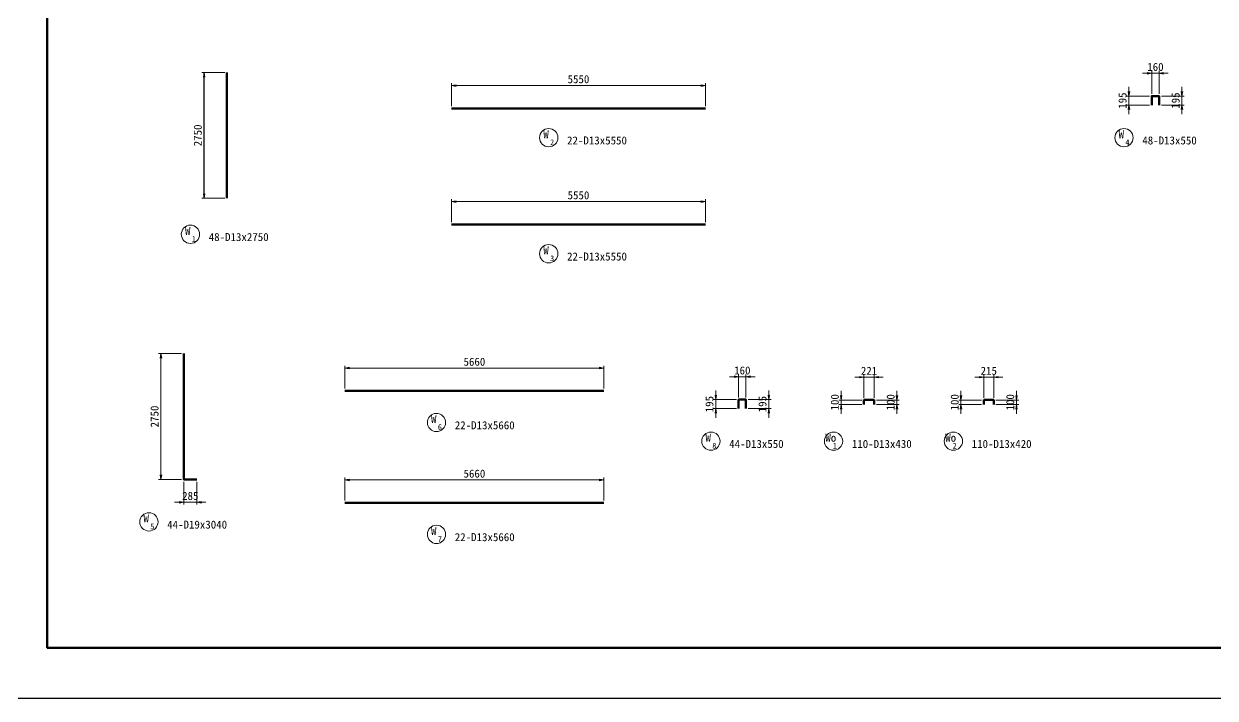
# Model space of a CAD drawing. Header units: millimetres. Extents: x 0 to 126150, y 0 to 29700.
# Drawn here: x 84612 to 110657, y 0 to 14737 of the extents above; entities that cross this region are included whole.
import ezdxf
from ezdxf.enums import TextEntityAlignment as Align

# ---------------------------------------------------------------- set-up
doc = ezdxf.new("R2010")
doc.units = ezdxf.units.MM
doc.header["$LTSCALE"] = 500
doc.layers.get('Defpoints').update_dxf_attribs({"color": 153})
for name, color, linetype, lineweight in [('D-STR-DIM', 7, 'Continuous', 13), ('D-STR-STR1', 1, 'Continuous', 50), ('D-STR-TXT', 7, 'Continuous', 13), ('D-TTL', 2, 'Continuous', 140)]:
    doc.layers.add(name, color=color, linetype=linetype, lineweight=lineweight)
doc.styles.add('YOKO_GOTHIC', font='')
doc.styles.add('ＭＳゴシック', font='')
doc.styles.get('YOKO_GOTHIC').set_extended_font_data('MS Gothic')
doc.styles.get('ＭＳゴシック').set_extended_font_data('MS Gothic')
doc.dimstyles.new('S50', dxfattribs={"dimscale": 50, "dimtxt": 3.5, "dimasz": 2, "dimexe": 1, "dimexo": 1, "dimgap": 1, "dimtad": 1, "dimdec": 0, "dimzin": 1, "dimdsep": 46, "dimtxsty": 'YOKO_GOTHIC', "dimblk": 'OPEN', "dimcen": 0, "dimclrd": 256, "dimclre": 256, "dimclrt": 256, "dimaunit": 1, "dimadec": 3, "dimazin": 0, "dimtfac": 1, "dimtdec": 0, "dimtix": 1, "dimtmove": 2, "dimatfit": 3, "dimldrblk": 'OPEN', "dimfxl": 1, "dimlwd": -1, "dimlwe": -1, "dimarcsym": 2})

# ---------------------------------------------------------------- blocks, each defined once
blk = doc.blocks.new('_Open')
at = {"color": 0, "linetype": 'ByBlock', "lineweight": -2}
for p, q in [((-1, 0.17), (0, 0)), ((-1, -0.17), (0, 0)), ((0, 0), (-1, 0))]:
    blk.add_line(p, q, dxfattribs=at)
blk = doc.blocks.new('*D98')
at = {"layer": 'D-STR-DIM', "transparency": 16777216}
for p, q in [((89004, 13674), (88504, 13674)), ((88554, 11024), (88554, 13574)), ((89004, 10924), (88504, 10924))]:
    blk.add_line(p, q, dxfattribs=at)
at = {"layer": 'Defpoints', "color": 0, "transparency": 16777216}
for p in [(88554, 13674), (89054, 13674), (89054, 10924)]:
    blk.add_point(p, dxfattribs=at)
at = {"layer": 'D-STR-DIM', "transparency": 16777216, "xscale": 100, "yscale": 100, "zscale": 100}
for p, rotation in [((88554, 13674), 90), ((88554, 10924), 270)]:
    blk.add_blockref('_Open', p, dxfattribs=dict(at, rotation=rotation))
at = {"layer": 'D-STR-DIM', "transparency": 16777216, "insert": (88416, 12299), "char_height": 175, "attachment_point": 5, "rotation": 90, "style": 'YOKO_GOTHIC'}
blk.add_mtext('2750', dxfattribs=at)
blk = doc.blocks.new('*D99')
at = {"layer": 'D-STR-DIM', "transparency": 16777216}
for p, q in [((93963, 12938), (93963, 13438)), ((94063, 13388), (99413, 13388)), ((99513, 12938), (99513, 13438))]:
    blk.add_line(p, q, dxfattribs=at)
at = {"layer": 'Defpoints', "color": 0, "transparency": 16777216}
for p in [(99513, 13388), (93963, 12888), (99513, 12888)]:
    blk.add_point(p, dxfattribs=at)
at = {"layer": 'D-STR-DIM', "transparency": 16777216, "xscale": 100, "yscale": 100, "zscale": 100, "rotation": 180}
blk.add_blockref('_Open', (93963, 13388), dxfattribs=at)
at = {"layer": 'D-STR-DIM', "transparency": 16777216, "xscale": 100, "yscale": 100, "zscale": 100}
blk.add_blockref('_Open', (99513, 13388), dxfattribs=at)
at = {"layer": 'D-STR-DIM', "transparency": 16777216, "insert": (96738, 13526), "char_height": 175, "attachment_point": 5, "style": 'YOKO_GOTHIC'}
blk.add_mtext('5550', dxfattribs=at)
blk = doc.blocks.new('*D102')
at = {"layer": 'D-STR-DIM', "transparency": 16777216}
for p, q in [((93963, 10402), (93963, 10902)), ((94063, 10852), (99413, 10852)), ((99513, 10402), (99513, 10902))]:
    blk.add_line(p, q, dxfattribs=at)
at = {"layer": 'Defpoints', "color": 0, "transparency": 16777216}
for p in [(99513, 10852), (93963, 10352), (99513, 10352)]:
    blk.add_point(p, dxfattribs=at)
at = {"layer": 'D-STR-DIM', "transparency": 16777216, "xscale": 100, "yscale": 100, "zscale": 100, "rotation": 180}
blk.add_blockref('_Open', (93963, 10852), dxfattribs=at)
at = {"layer": 'D-STR-DIM', "transparency": 16777216, "xscale": 100, "yscale": 100, "zscale": 100}
blk.add_blockref('_Open', (99513, 10852), dxfattribs=at)
at = {"layer": 'D-STR-DIM', "transparency": 16777216, "insert": (96738, 10989), "char_height": 175, "attachment_point": 5, "style": 'YOKO_GOTHIC'}
blk.add_mtext('5550', dxfattribs=at)
blk = doc.blocks.new('*D103')
at = {"layer": 'D-STR-DIM', "transparency": 16777216}
for p, q in [((109171, 13657), (109071, 13657)), ((109271, 13207), (109271, 13707)), ((109271, 13657), (109431, 13657)), ((109431, 13207), (109431, 13707)), ((109531, 13657), (109631, 13657))]:
    blk.add_line(p, q, dxfattribs=at)
at = {"layer": 'Defpoints', "color": 0, "transparency": 16777216}
for p in [(109431, 13657), (109271, 13157), (109431, 13157)]:
    blk.add_point(p, dxfattribs=at)
at = {"layer": 'D-STR-DIM', "transparency": 16777216, "xscale": 100, "yscale": 100, "zscale": 100}
blk.add_blockref('_Open', (109271, 13657), dxfattribs=at)
at = {"layer": 'D-STR-DIM', "transparency": 16777216, "xscale": 100, "yscale": 100, "zscale": 100, "rotation": 180}
blk.add_blockref('_Open', (109431, 13657), dxfattribs=at)
at = {"layer": 'D-STR-DIM', "transparency": 16777216, "insert": (109351, 13794), "char_height": 175, "attachment_point": 5, "style": 'YOKO_GOTHIC'}
blk.add_mtext('160', dxfattribs=at)
blk = doc.blocks.new('*D104')
at = {"layer": 'D-STR-DIM', "transparency": 16777216}
for p, q in [((109931, 13257), (109931, 13357)), ((109481, 13157), (109981, 13157)), ((109931, 12962), (109931, 13157)), ((109481, 12962), (109981, 12962)), ((109931, 12862), (109931, 12762))]:
    blk.add_line(p, q, dxfattribs=at)
at = {"layer": 'Defpoints', "color": 0, "transparency": 16777216}
for p in [(109431, 13157), (109931, 13157), (109431, 12962)]:
    blk.add_point(p, dxfattribs=at)
at = {"layer": 'D-STR-DIM', "transparency": 16777216, "xscale": 100, "yscale": 100, "zscale": 100}
for p, rotation in [((109931, 13157), 270), ((109931, 12962), 90)]:
    blk.add_blockref('_Open', p, dxfattribs=dict(at, rotation=rotation))
at = {"layer": 'D-STR-DIM', "transparency": 16777216, "insert": (109793, 13059), "char_height": 175, "attachment_point": 5, "rotation": 90, "style": 'YOKO_GOTHIC'}
blk.add_mtext('195', dxfattribs=at)
blk = doc.blocks.new('*D105')
at = {"layer": 'D-STR-DIM', "transparency": 16777216}
for p, q in [((108771, 13257), (108771, 13357)), ((109221, 13157), (108721, 13157)), ((108771, 12962), (108771, 13157)), ((109221, 12962), (108721, 12962)), ((108771, 12862), (108771, 12762))]:
    blk.add_line(p, q, dxfattribs=at)
at = {"layer": 'Defpoints', "color": 0, "transparency": 16777216}
for p in [(108771, 13157), (109271, 13157), (109271, 12962)]:
    blk.add_point(p, dxfattribs=at)
at = {"layer": 'D-STR-DIM', "transparency": 16777216, "xscale": 100, "yscale": 100, "zscale": 100}
for p, rotation in [((108771, 13157), 270), ((108771, 12962), 90)]:
    blk.add_blockref('_Open', p, dxfattribs=dict(at, rotation=rotation))
at = {"layer": 'D-STR-DIM', "transparency": 16777216, "insert": (108633, 13059), "char_height": 175, "attachment_point": 5, "rotation": 90, "style": 'YOKO_GOTHIC'}
blk.add_mtext('195', dxfattribs=at)
blk = doc.blocks.new('*D106')
at = {"layer": 'D-STR-DIM', "transparency": 16777216}
for p, q in [((88059, 7531), (87559, 7531)), ((87609, 7431), (87609, 4881)), ((88059, 4781), (87559, 4781))]:
    blk.add_line(p, q, dxfattribs=at)
at = {"layer": 'Defpoints', "color": 0, "transparency": 16777216}
for p in [(88109, 7531), (87609, 4781), (88109, 4781)]:
    blk.add_point(p, dxfattribs=at)
at = {"layer": 'D-STR-DIM', "transparency": 16777216, "xscale": 100, "yscale": 100, "zscale": 100}
for p, rotation in [((87609, 7531), 90), ((87609, 4781), 270)]:
    blk.add_blockref('_Open', p, dxfattribs=dict(at, rotation=rotation))
at = {"layer": 'D-STR-DIM', "transparency": 16777216, "insert": (87472, 6156), "char_height": 175, "attachment_point": 5, "rotation": 90, "style": 'YOKO_GOTHIC'}
blk.add_mtext('2750', dxfattribs=at)
blk = doc.blocks.new('*D107')
at = {"layer": 'D-STR-DIM', "transparency": 16777216}
for p, q in [((88109, 4731), (88109, 4231)), ((88394, 4731), (88394, 4231)), ((88009, 4281), (87909, 4281)), ((88394, 4281), (88109, 4281)), ((88494, 4281), (88594, 4281))]:
    blk.add_line(p, q, dxfattribs=at)
at = {"layer": 'Defpoints', "color": 0, "transparency": 16777216}
for p in [(88109, 4781), (88394, 4781), (88109, 4281)]:
    blk.add_point(p, dxfattribs=at)
at = {"layer": 'D-STR-DIM', "transparency": 16777216, "xscale": 100, "yscale": 100, "zscale": 100}
blk.add_blockref('_Open', (88109, 4281), dxfattribs=at)
at = {"layer": 'D-STR-DIM', "transparency": 16777216, "xscale": 100, "yscale": 100, "zscale": 100, "rotation": 180}
blk.add_blockref('_Open', (88394, 4281), dxfattribs=at)
at = {"layer": 'D-STR-DIM', "transparency": 16777216, "insert": (88252, 4419), "char_height": 175, "attachment_point": 5, "style": 'YOKO_GOTHIC'}
blk.add_mtext('285', dxfattribs=at)
blk = doc.blocks.new('*D108')
at = {"layer": 'D-STR-DIM', "transparency": 16777216}
for p, q in [((91633, 6764), (91633, 7264)), ((91733, 7214), (97193, 7214)), ((97293, 6764), (97293, 7264))]:
    blk.add_line(p, q, dxfattribs=at)
at = {"layer": 'Defpoints', "color": 0, "transparency": 16777216}
for p in [(97293, 7214), (91633, 6714), (97293, 6714)]:
    blk.add_point(p, dxfattribs=at)
at = {"layer": 'D-STR-DIM', "transparency": 16777216, "xscale": 100, "yscale": 100, "zscale": 100, "rotation": 180}
blk.add_blockref('_Open', (91633, 7214), dxfattribs=at)
at = {"layer": 'D-STR-DIM', "transparency": 16777216, "xscale": 100, "yscale": 100, "zscale": 100}
blk.add_blockref('_Open', (97293, 7214), dxfattribs=at)
at = {"layer": 'D-STR-DIM', "transparency": 16777216, "insert": (94463, 7351), "char_height": 175, "attachment_point": 5, "style": 'YOKO_GOTHIC'}
blk.add_mtext('5660', dxfattribs=at)
blk = doc.blocks.new('*D109')
at = {"layer": 'D-STR-DIM', "transparency": 16777216}
for p, q in [((91633, 4319), (91633, 4819)), ((91733, 4769), (97193, 4769)), ((97293, 4319), (97293, 4819))]:
    blk.add_line(p, q, dxfattribs=at)
at = {"layer": 'Defpoints', "color": 0, "transparency": 16777216}
for p in [(97293, 4769), (91633, 4269), (97293, 4269)]:
    blk.add_point(p, dxfattribs=at)
at = {"layer": 'D-STR-DIM', "transparency": 16777216, "xscale": 100, "yscale": 100, "zscale": 100, "rotation": 180}
blk.add_blockref('_Open', (91633, 4769), dxfattribs=at)
at = {"layer": 'D-STR-DIM', "transparency": 16777216, "xscale": 100, "yscale": 100, "zscale": 100}
blk.add_blockref('_Open', (97293, 4769), dxfattribs=at)
at = {"layer": 'D-STR-DIM', "transparency": 16777216, "insert": (94463, 4906), "char_height": 175, "attachment_point": 5, "style": 'YOKO_GOTHIC'}
blk.add_mtext('5660', dxfattribs=at)
blk = doc.blocks.new('*D110')
at = {"layer": 'D-STR-DIM', "transparency": 16777216}
for p, q in [((100240, 6574), (100240, 7074)), ((100400, 6574), (100400, 7074)), ((100140, 7024), (100040, 7024)), ((100240, 7024), (100400, 7024)), ((100500, 7024), (100600, 7024))]:
    blk.add_line(p, q, dxfattribs=at)
at = {"layer": 'Defpoints', "color": 0, "transparency": 16777216}
for p in [(100400, 7024), (100240, 6524), (100400, 6524)]:
    blk.add_point(p, dxfattribs=at)
at = {"layer": 'D-STR-DIM', "transparency": 16777216, "xscale": 100, "yscale": 100, "zscale": 100}
blk.add_blockref('_Open', (100240, 7024), dxfattribs=at)
at = {"layer": 'D-STR-DIM', "transparency": 16777216, "xscale": 100, "yscale": 100, "zscale": 100, "rotation": 180}
blk.add_blockref('_Open', (100400, 7024), dxfattribs=at)
at = {"layer": 'D-STR-DIM', "transparency": 16777216, "insert": (100320, 7161), "char_height": 175, "attachment_point": 5, "style": 'YOKO_GOTHIC'}
blk.add_mtext('160', dxfattribs=at)
blk = doc.blocks.new('*D111')
at = {"layer": 'D-STR-DIM', "transparency": 16777216}
for p, q in [((100450, 6524), (100950, 6524)), ((100900, 6624), (100900, 6724)), ((100900, 6329), (100900, 6524)), ((100450, 6329), (100950, 6329)), ((100900, 6229), (100900, 6129))]:
    blk.add_line(p, q, dxfattribs=at)
at = {"layer": 'Defpoints', "color": 0, "transparency": 16777216}
for p in [(100400, 6524), (100900, 6524), (100400, 6329)]:
    blk.add_point(p, dxfattribs=at)
at = {"layer": 'D-STR-DIM', "transparency": 16777216, "xscale": 100, "yscale": 100, "zscale": 100}
for p, rotation in [((100900, 6524), 270), ((100900, 6329), 90)]:
    blk.add_blockref('_Open', p, dxfattribs=dict(at, rotation=rotation))
at = {"layer": 'D-STR-DIM', "transparency": 16777216, "insert": (100762, 6426), "char_height": 175, "attachment_point": 5, "rotation": 90, "style": 'YOKO_GOTHIC'}
blk.add_mtext('195', dxfattribs=at)
blk = doc.blocks.new('*D112')
at = {"layer": 'D-STR-DIM', "transparency": 16777216}
for p, q in [((100190, 6524), (99690, 6524)), ((99740, 6624), (99740, 6724)), ((99740, 6329), (99740, 6524)), ((100190, 6329), (99690, 6329)), ((99740, 6229), (99740, 6129))]:
    blk.add_line(p, q, dxfattribs=at)
at = {"layer": 'Defpoints', "color": 0, "transparency": 16777216}
for p in [(99740, 6524), (100240, 6524), (100240, 6329)]:
    blk.add_point(p, dxfattribs=at)
at = {"layer": 'D-STR-DIM', "transparency": 16777216, "xscale": 100, "yscale": 100, "zscale": 100}
for p, rotation in [((99740, 6524), 270), ((99740, 6329), 90)]:
    blk.add_blockref('_Open', p, dxfattribs=dict(at, rotation=rotation))
at = {"layer": 'D-STR-DIM', "transparency": 16777216, "insert": (99602, 6426), "char_height": 175, "attachment_point": 5, "rotation": 90, "style": 'YOKO_GOTHIC'}
blk.add_mtext('195', dxfattribs=at)
blk = doc.blocks.new('*D113')
at = {"layer": 'D-STR-DIM', "transparency": 16777216}
for p, q in [((102980, 6566), (102980, 7066)), ((103201, 6566), (103201, 7066)), ((102880, 7016), (102780, 7016)), ((102980, 7016), (103201, 7016)), ((103301, 7016), (103401, 7016))]:
    blk.add_line(p, q, dxfattribs=at)
at = {"layer": 'Defpoints', "color": 0, "transparency": 16777216}
for p in [(103201, 7016), (102980, 6516), (103201, 6516)]:
    blk.add_point(p, dxfattribs=at)
at = {"layer": 'D-STR-DIM', "transparency": 16777216, "xscale": 100, "yscale": 100, "zscale": 100}
blk.add_blockref('_Open', (102980, 7016), dxfattribs=at)
at = {"layer": 'D-STR-DIM', "transparency": 16777216, "xscale": 100, "yscale": 100, "zscale": 100, "rotation": 180}
blk.add_blockref('_Open', (103201, 7016), dxfattribs=at)
at = {"layer": 'D-STR-DIM', "transparency": 16777216, "insert": (103090, 7154), "char_height": 175, "attachment_point": 5, "style": 'YOKO_GOTHIC'}
blk.add_mtext('221', dxfattribs=at)
blk = doc.blocks.new('*D114')
at = {"layer": 'D-STR-DIM', "transparency": 16777216}
for p, q in [((102930, 6516), (102430, 6516)), ((102480, 6616), (102480, 6716)), ((102480, 6416), (102480, 6516)), ((102930, 6416), (102430, 6416)), ((102480, 6316), (102480, 6216))]:
    blk.add_line(p, q, dxfattribs=at)
at = {"layer": 'Defpoints', "color": 0, "transparency": 16777216}
for p in [(102480, 6516), (102980, 6516), (102980, 6416)]:
    blk.add_point(p, dxfattribs=at)
at = {"layer": 'D-STR-DIM', "transparency": 16777216, "xscale": 100, "yscale": 100, "zscale": 100}
for p, rotation in [((102480, 6516), 270), ((102480, 6416), 90)]:
    blk.add_blockref('_Open', p, dxfattribs=dict(at, rotation=rotation))
at = {"layer": 'D-STR-DIM', "transparency": 16777216, "insert": (102342, 6466), "char_height": 175, "attachment_point": 5, "rotation": 90, "style": 'YOKO_GOTHIC'}
blk.add_mtext('100', dxfattribs=at)
blk = doc.blocks.new('*D115')
at = {"layer": 'D-STR-DIM', "transparency": 16777216}
for p, q in [((103251, 6516), (103751, 6516)), ((103701, 6616), (103701, 6716)), ((103701, 6416), (103701, 6516)), ((103251, 6416), (103751, 6416)), ((103701, 6316), (103701, 6216))]:
    blk.add_line(p, q, dxfattribs=at)
at = {"layer": 'Defpoints', "color": 0, "transparency": 16777216}
for p in [(103201, 6516), (103701, 6516), (103201, 6416)]:
    blk.add_point(p, dxfattribs=at)
at = {"layer": 'D-STR-DIM', "transparency": 16777216, "xscale": 100, "yscale": 100, "zscale": 100}
for p, rotation in [((103701, 6516), 270), ((103701, 6416), 90)]:
    blk.add_blockref('_Open', p, dxfattribs=dict(at, rotation=rotation))
at = {"layer": 'D-STR-DIM', "transparency": 16777216, "insert": (103563, 6466), "char_height": 175, "attachment_point": 5, "rotation": 90, "style": 'YOKO_GOTHIC'}
blk.add_mtext('100', dxfattribs=at)
blk = doc.blocks.new('*D116')
at = {"layer": 'D-STR-DIM', "transparency": 16777216}
for p, q in [((105600, 6566), (105600, 7066)), ((105815, 6566), (105815, 7066)), ((105500, 7016), (105400, 7016)), ((105600, 7016), (105815, 7016)), ((105915, 7016), (106015, 7016))]:
    blk.add_line(p, q, dxfattribs=at)
at = {"layer": 'Defpoints', "color": 0, "transparency": 16777216}
for p in [(105815, 7016), (105600, 6516), (105815, 6516)]:
    blk.add_point(p, dxfattribs=at)
at = {"layer": 'D-STR-DIM', "transparency": 16777216, "xscale": 100, "yscale": 100, "zscale": 100}
blk.add_blockref('_Open', (105600, 7016), dxfattribs=at)
at = {"layer": 'D-STR-DIM', "transparency": 16777216, "xscale": 100, "yscale": 100, "zscale": 100, "rotation": 180}
blk.add_blockref('_Open', (105815, 7016), dxfattribs=at)
at = {"layer": 'D-STR-DIM', "transparency": 16777216, "insert": (105708, 7154), "char_height": 175, "attachment_point": 5, "style": 'YOKO_GOTHIC'}
blk.add_mtext('215', dxfattribs=at)
blk = doc.blocks.new('*D117')
at = {"layer": 'D-STR-DIM', "transparency": 16777216}
for p, q in [((105550, 6516), (105050, 6516)), ((105100, 6616), (105100, 6716)), ((105100, 6416), (105100, 6516)), ((105550, 6416), (105050, 6416)), ((105100, 6316), (105100, 6216))]:
    blk.add_line(p, q, dxfattribs=at)
at = {"layer": 'Defpoints', "color": 0, "transparency": 16777216}
for p in [(105100, 6516), (105600, 6516), (105600, 6416)]:
    blk.add_point(p, dxfattribs=at)
at = {"layer": 'D-STR-DIM', "transparency": 16777216, "xscale": 100, "yscale": 100, "zscale": 100}
for p, rotation in [((105100, 6516), 270), ((105100, 6416), 90)]:
    blk.add_blockref('_Open', p, dxfattribs=dict(at, rotation=rotation))
at = {"layer": 'D-STR-DIM', "transparency": 16777216, "insert": (104963, 6466), "char_height": 175, "attachment_point": 5, "rotation": 90, "style": 'YOKO_GOTHIC'}
blk.add_mtext('100', dxfattribs=at)
blk = doc.blocks.new('*D118')
at = {"layer": 'D-STR-DIM', "transparency": 16777216}
for p, q in [((105865, 6516), (106365, 6516)), ((106315, 6616), (106315, 6716)), ((106315, 6416), (106315, 6516)), ((105865, 6416), (106365, 6416)), ((106315, 6316), (106315, 6216))]:
    blk.add_line(p, q, dxfattribs=at)
at = {"layer": 'Defpoints', "color": 0, "transparency": 16777216}
for p in [(105815, 6516), (106315, 6516), (105815, 6416)]:
    blk.add_point(p, dxfattribs=at)
at = {"layer": 'D-STR-DIM', "transparency": 16777216, "xscale": 100, "yscale": 100, "zscale": 100}
for p, rotation in [((106315, 6516), 270), ((106315, 6416), 90)]:
    blk.add_blockref('_Open', p, dxfattribs=dict(at, rotation=rotation))
at = {"layer": 'D-STR-DIM', "transparency": 16777216, "insert": (106178, 6466), "char_height": 175, "attachment_point": 5, "rotation": 90, "style": 'YOKO_GOTHIC'}
blk.add_mtext('100', dxfattribs=at)

msp = doc.modelspace()

# ---------------------------------------------------------------- linework, layer by layer
at = {"layer": 'D-STR-STR1'}
for p, q in [((93963.1, 12888.3), (99513.1, 12888.3)), ((93963.1, 10351.9), (99513.1, 10351.9))]:
    msp.add_line(p, q, dxfattribs=at)
at = {"layer": 'D-STR-STR1', "ltscale": 0.01}
for p, q in [((97293.5, 6713.8), (91633.5, 6713.8)), ((97293.5, 4268.6), (91633.5, 4268.6))]:
    msp.add_line(p, q, dxfattribs=at)
at = {"layer": 'D-STR-STR1'}
for points in [[(89053.6, 10923.6), (89053.6, 13673.6)], [(109430.7, 12961.6), (109430.7, 13156.6), (109270.7, 13156.6), (109270.7, 12961.6)], [(88394.5, 4781.2), (88109.5, 4781.2), (88109.5, 7531.2)], [(100399.7, 6329), (100399.7, 6524), (100239.7, 6524), (100239.7, 6329)], [(102979.8, 6416.2), (102979.8, 6516.2), (103200.8, 6516.2), (103200.8, 6416.2)], [(105600.3, 6416.2), (105600.3, 6516.2), (105815.3, 6516.2), (105815.3, 6416.2)]]:
    msp.add_lwpolyline(points, dxfattribs=at)
at = {"layer": 'D-STR-TXT', "color": 6}
for centre in [(96088.2, 12248.8), (108664, 12248.8), (88255.4, 10137.6), (96088.2, 9712.3), (93633.8, 6024.2), (99632.9, 5616.2), (87346.8, 3852.9), (93633.8, 3579)]:
    msp.add_circle(centre, 200, dxfattribs=at)
at = {"layer": 'D-STR-TXT'}
for centre in [(102313.9, 5616.2), (104934.4, 5616.2)]:
    msp.add_circle(centre, 200, dxfattribs=at)
at = {"layer": 'D-TTL'}
msp.add_lwpolyline([(85125, 28600), (85125, 1100), (125125, 1100), (125125, 28600)], close=True, dxfattribs=at)
at = {"layer": 'Defpoints', "color": 1}
msp.add_lwpolyline([(84100, 29700), (84100, 0), (126150, 0), (126150, 29700)], close=True, dxfattribs=at)
at = {"layer": 'Defpoints'}
msp.add_lwpolyline([(88553.6, 10923.6), (88553.6, 13673.6)], dxfattribs=at)

# ---------------------------------------------------------------- texts
at = {"layer": 'D-STR-TXT', "color": 6, "style": 'ＭＳゴシック'}
for s, height, p in [('W ', 175, (96088.2, 12323.8)), ('W ', 175, (108664, 12323.8)), ('2', 125, (96163.2, 12148.8)), ('4', 125, (108739, 12148.8)), ('W ', 175, (88255.4, 10212.6)), ('1', 125, (88330.4, 10037.6)), ('W ', 175, (96088.2, 9787.3)), ('3', 125, (96163.2, 9612.3)), ('W ', 175, (93633.8, 6099.2)), ('6', 125, (93708.8, 5924.2)), ('W ', 175, (99632.9, 5691.2)), ('8', 125, (99707.9, 5516.2)), ('W ', 175, (87346.8, 3927.9)), ('5', 125, (87421.8, 3752.9)), ('W ', 175, (93633.8, 3654)), ('7', 125, (93708.8, 3479))]:
    msp.add_text(s, height=height, dxfattribs=at).set_placement(p, align=Align.MIDDLE_CENTER)
at = {"layer": 'D-STR-TXT', "color": 3, "style": 'ＭＳゴシック'}
for p in [(96488.2, 12048.8), (96488.2, 9512.3)]:
    msp.add_text('22-D13x5550', height=175, dxfattribs=at).set_placement(p, align=Align.BOTTOM_LEFT)
at = {"layer": 'D-STR-TXT', "style": 'ＭＳゴシック'}
for s, p in [('48-D13x550 ', (109064, 12048.8)), ('22-D13x5660', (94033.8, 5824.2)), ('44-D13x550 ', (100032.9, 5416.2)), ('110-D13x420', (105334.4, 5416.2)), ('44-D19x3040', (87746.8, 3652.9)), ('22-D13x5660', (94033.8, 3379))]:
    msp.add_text(s, height=175, dxfattribs=at).set_placement(p, align=Align.BOTTOM_LEFT)
at = {"layer": 'D-STR-TXT', "color": 6, "style": 'ＭＳゴシック'}
for s, p in [('48-D13x2750', (88655.4, 9937.6)), ('110-D13x430', (102713.9, 5416.2))]:
    msp.add_text(s, height=175, dxfattribs=at).set_placement(p, align=Align.BOTTOM_LEFT)
at = {"layer": 'D-STR-TXT', "style": 'ＭＳゴシック'}
for s, height, p in [('Wo ', 175, (102313.9, 5691.2)), ('Wo ', 175, (104934.4, 5691.2)), ('1 ', 125, (102388.9, 5516.2)), ('2 ', 125, (105009.4, 5516.2))]:
    msp.add_text(s, height=height, dxfattribs=at).set_placement(p, align=Align.MIDDLE_CENTER)

# ---------------------------------------------------------------- dimensions: what is measured, and where the dimension line sits
at = {"layer": 'D-STR-DIM'}
for p1, p2, distance, picture, middle in [((109270.7, 13156.6), (109430.7, 13156.6), 500, '*D103', (109350.7, 13794.1)), ((109270.7, 12961.6), (109270.7, 13156.6), 500, '*D105', (108633.2, 13059.1)), ((109430.7, 12961.6), (109430.7, 13156.6), -500, '*D104', (109793.2, 13059.1)), ((100239.7, 6524), (100399.7, 6524), 500, '*D110', (100319.7, 7161.5)), ((102979.8, 6516.2), (103200.8, 6516.2), 500, '*D113', (103090.3, 7153.7)), ((105600.3, 6516.2), (105815.3, 6516.2), 500, '*D116', (105707.8, 7153.7)), ((100239.7, 6329), (100239.7, 6524), 500, '*D112', (99602.2, 6426.5)), ((100399.7, 6329), (100399.7, 6524), -500, '*D111', (100762.2, 6426.5)), ((102979.8, 6416.2), (102979.8, 6516.2), 500, '*D114', (102342.3, 6466.2)), ((103200.8, 6416.2), (103200.8, 6516.2), -500, '*D115', (103563.3, 6466.2)), ((105600.3, 6416.2), (105600.3, 6516.2), 500, '*D117', (104962.8, 6466.2)), ((105815.3, 6416.2), (105815.3, 6516.2), -500, '*D118', (106177.8, 6466.2))]:
    dim = msp.add_aligned_dim(p1=p1, p2=p2, distance=distance, dimstyle='S50', dxfattribs=at)
    dim.commit()
    dim.dimension.update_dxf_attribs({"geometry": picture, "text_midpoint": middle})
for base, p1, p2, picture, middle in [((88553.6, 13673.6), (89053.6, 10923.6), (89053.6, 13673.6), '*D98', (88416.1, 12298.6)), ((87609.5, 4781.2), (88109.5, 7531.2), (88109.5, 4781.2), '*D106', (87472, 6156.2))]:
    dim = msp.add_linear_dim(base=base, p1=p1, p2=p2, angle=90, dimstyle='S50', dxfattribs=at)
    dim.commit()
    dim.dimension.update_dxf_attribs({"geometry": picture, "text_midpoint": middle})
for base, p1, p2, picture, middle in [((99513.1, 13388.3), (93963.1, 12888.3), (99513.1, 12888.3), '*D99', (96738.1, 13525.8)), ((99513.1, 10851.9), (93963.1, 10351.9), (99513.1, 10351.9), '*D102', (96738.1, 10989.4)), ((97293.5, 7213.8), (91633.5, 6713.8), (97293.5, 6713.8), '*D108', (94463.5, 7351.3)), ((97293.5, 4768.6), (91633.5, 4268.6), (97293.5, 4268.6), '*D109', (94463.5, 4906.1)), ((88109.5, 4281.2), (88394.5, 4781.2), (88109.5, 4781.2), '*D107', (88252, 4418.7))]:
    dim = msp.add_linear_dim(base=base, p1=p1, p2=p2, dimstyle='S50', dxfattribs=at)
    dim.commit()
    dim.dimension.update_dxf_attribs({"geometry": picture, "text_midpoint": middle})

doc.saveas('drawing.dxf')
